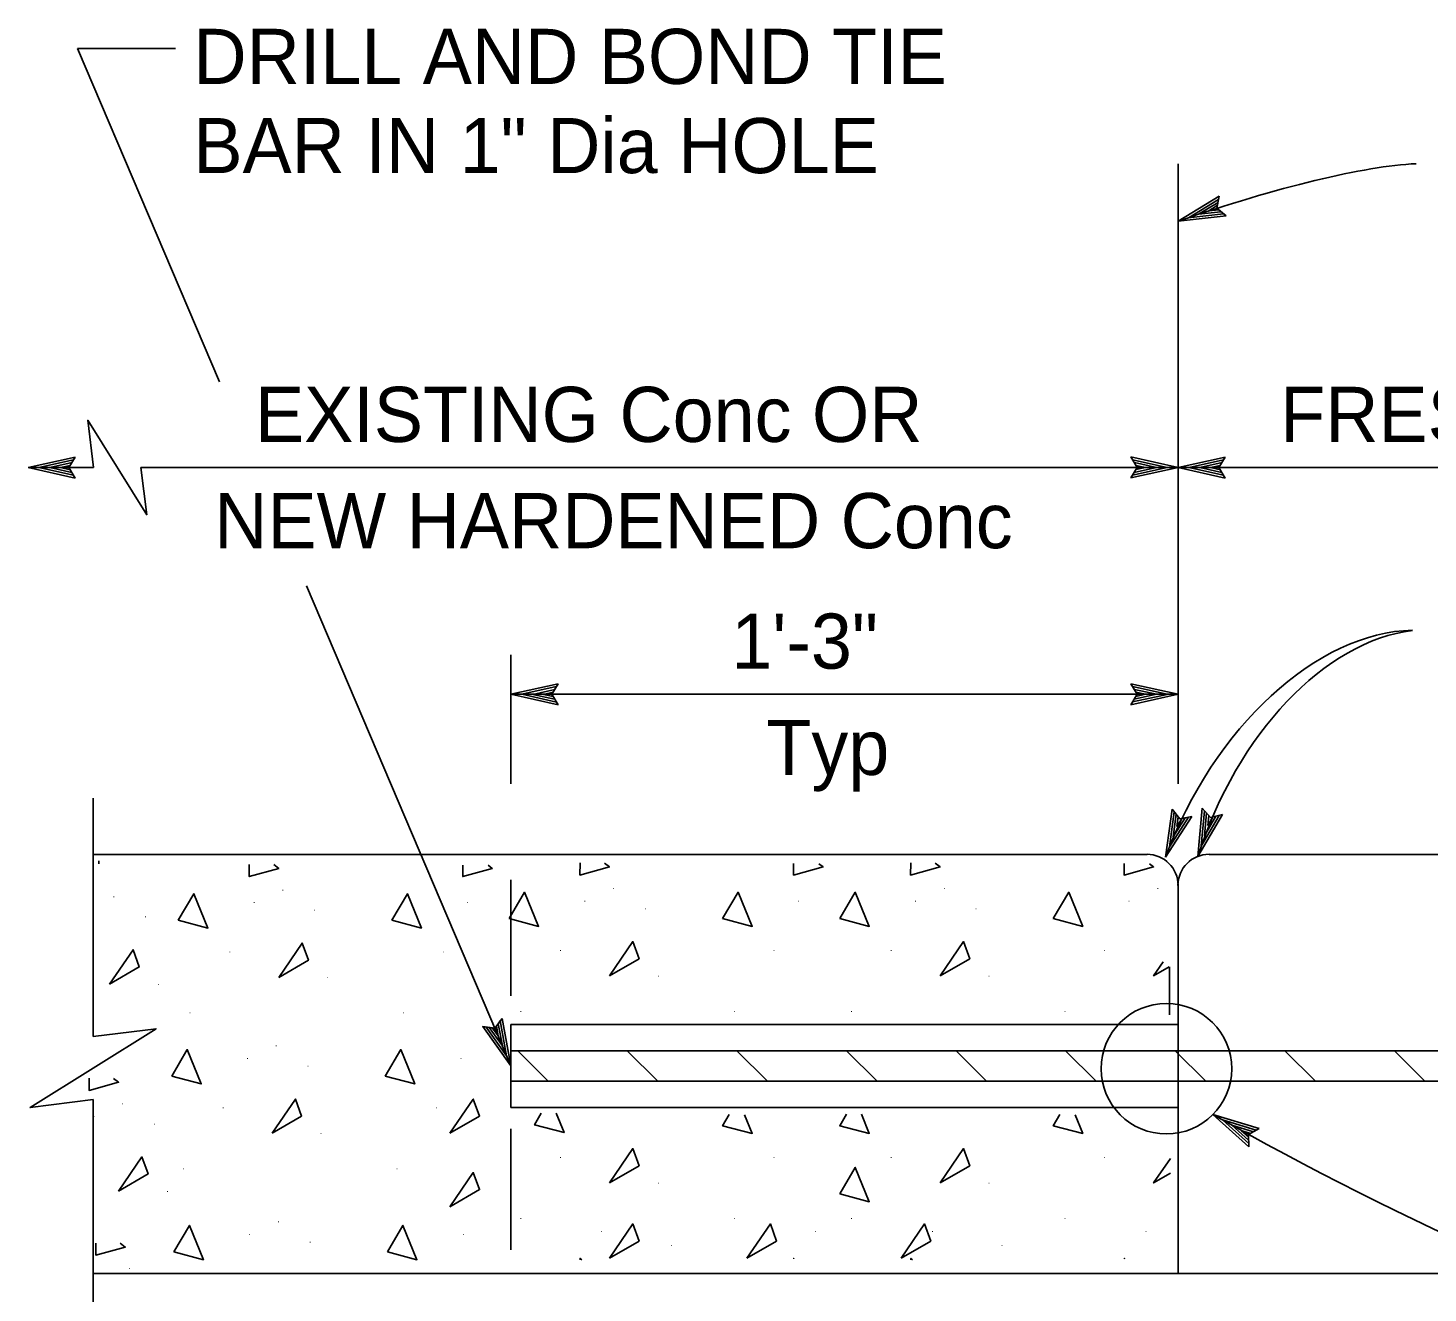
# Model space of a CAD drawing. Extents: x -893 to 867, y -474 to 712.
# Drawn here: x -344.2 to -166.3, y -59.5 to 101.2 of the extents above; entities that cross this region are included whole.
import ezdxf

# ---------------------------------------------------------------- set-up
doc = ezdxf.new("R2010")
doc.units = 0
for name, color, linetype in [('56 Stage 3 Anno', 7, 'Continuous'), ('57 Undefined', 7, 'Continuous'), ('58 Soundwalls', 7, 'Continuous'), ('60 Nongeo Data', 7, 'Continuous')]:
    doc.layers.add(name, color=color, linetype=linetype)

msp = doc.modelspace()

# ---------------------------------------------------------------- linework, layer by layer
at = {"layer": '56 Stage 3 Anno'}
for p, q in [((-325.42, 98.58), (-337.88, 98.58)), ((-337.88, 98.58), (-319.83, 56.22)), ((-198.07, 38.21), (-198.07, 83.94)), ((-198.07, 76.62), (-192.83, 79.83)), ((-196.76, 77.08), (-192.93, 79.41)), ((-195.46, 77.52), (-192.99, 79.03)), ((-194.15, 77.96), (-193.09, 78.61)), ((-192.83, 79.83), (-193.15, 78.31)), ((-193.15, 78.31), (-191.96, 77.3)), ((-192.83, 79.83), (-192.83, 79.83)), ((-191.96, 77.3), (-198.07, 76.62)), ((-198.07, 76.62), (-198.07, 76.62)), ((-192.28, 77.57), (-196.77, 77.07)), ((-192.62, 77.83), (-195.46, 77.52)), ((-192.9, 78.1), (-194.15, 77.96)), ((-191.96, 77.3), (-191.96, 77.3)), ((-344.16, 45.35), (-338.16, 46.68)), ((-342.77, 45.35), (-338.4, 46.32)), ((-338.16, 46.68), (-338.96, 45.35)), ((-338.16, 46.68), (-338.16, 46.68)), ((-203.27, 45.35), (-204.07, 46.69)), ((-204.07, 46.69), (-204.07, 46.69)), ((-204.07, 46.69), (-198.07, 45.35)), ((-203.85, 46.33), (-199.45, 45.35)), ((-198.07, 45.35), (-192.07, 46.68)), ((-196.68, 45.35), (-192.31, 46.32)), ((-192.07, 46.68), (-192.87, 45.35)), ((-192.07, 46.68), (-192.07, 46.68)), ((-338.16, 44.01), (-344.16, 45.35)), ((-344.16, 45.35), (-344.16, 45.35)), ((-335.82, 45.35), (-344.07, 45.35)), ((-338.38, 44.36), (-342.78, 45.35)), ((-341.4, 45.34), (-338.57, 45.97)), ((-338.61, 44.72), (-341.4, 45.34)), ((-340.02, 45.34), (-338.81, 45.61)), ((-338.79, 45.07), (-340.02, 45.34)), ((-338.96, 45.35), (-338.16, 44.01)), ((-198.07, 45.35), (-329.82, 45.35)), ((-198.07, 45.35), (-204.07, 44.02)), ((-204.07, 44.02), (-203.27, 45.35)), ((-199.46, 45.34), (-203.84, 44.38)), ((-200.83, 45.35), (-203.66, 44.72)), ((-203.62, 45.97), (-200.83, 45.35)), ((-203.44, 45.62), (-202.21, 45.35)), ((-202.21, 45.35), (-203.42, 45.08)), ((-72.77, 45.35), (-198.07, 45.35)), ((-192.07, 44.01), (-198.07, 45.35)), ((-198.07, 45.35), (-198.07, 45.35)), ((-198.07, 45.35), (-198.07, 45.35)), ((-192.29, 44.36), (-196.69, 45.35)), ((-195.31, 45.34), (-192.48, 45.97)), ((-192.52, 44.72), (-195.31, 45.34)), ((-193.93, 45.34), (-192.72, 45.61)), ((-192.7, 45.07), (-193.93, 45.34)), ((-192.87, 45.35), (-192.07, 44.01)), ((-338.16, 44.01), (-338.16, 44.01)), ((-204.07, 44.02), (-204.07, 44.02)), ((-192.07, 44.01), (-192.07, 44.01)), ((-198.07, 5.18), (-198.07, 38.21)), ((-308.79, 30.31), (-282.81, -30.66)), ((-282.81, 5.18), (-282.81, 21.55)), ((-282.81, 16.55), (-276.81, 17.88)), ((-276.81, 17.88), (-277.61, 16.55)), ((-276.81, 17.88), (-276.81, 17.88)), ((-203.27, 16.55), (-204.07, 17.89)), ((-204.07, 17.89), (-204.07, 17.89)), ((-204.07, 17.89), (-198.07, 16.55)), ((-198.07, 16.55), (-282.81, 16.55)), ((-276.81, 15.21), (-282.81, 16.55)), ((-282.81, 16.55), (-282.81, 16.55)), ((-277.03, 15.56), (-281.43, 16.55)), ((-281.42, 16.55), (-277.05, 17.52)), ((-280.05, 16.54), (-277.23, 17.17)), ((-277.26, 15.92), (-280.05, 16.54)), ((-278.67, 16.54), (-277.46, 16.81)), ((-277.44, 16.27), (-278.67, 16.54)), ((-277.61, 16.55), (-276.81, 15.21)), ((-198.07, 16.55), (-204.07, 15.22)), ((-204.07, 15.22), (-203.27, 16.55)), ((-203.85, 17.53), (-199.45, 16.55)), ((-199.46, 16.54), (-203.84, 15.57)), ((-200.83, 16.55), (-203.66, 15.92)), ((-203.62, 17.17), (-200.83, 16.55)), ((-203.44, 16.82), (-202.21, 16.55)), ((-202.21, 16.55), (-203.42, 16.28)), ((-198.07, 16.55), (-198.07, 16.55)), ((-276.81, 15.21), (-276.81, 15.21)), ((-204.07, 15.22), (-204.07, 15.22)), ((-199.65, -4.15), (-198.83, 1.94)), ((-198.83, 1.94), (-198.83, 1.94)), ((-198.83, 1.94), (-197.85, 0.73)), ((-195.54, -4.05), (-194.99, 2.07)), ((-194.99, 2.07), (-194.99, 2.07)), ((-194.99, 2.07), (-193.96, 0.91)), ((-196.32, 1.02), (-199.65, -4.15)), ((-199.17, -2.84), (-198.57, 1.6)), ((-196.73, 0.94), (-199.17, -2.85)), ((-198.69, -1.55), (-198.31, 1.31)), ((-197.15, 0.85), (-198.69, -1.55)), ((-198.22, -0.26), (-198.05, 0.97)), ((-197.53, 0.8), (-198.22, -0.26)), ((-197.85, 0.73), (-196.32, 1.02)), ((-196.32, 1.02), (-196.32, 1.02)), ((-192.44, 1.26), (-195.54, -4.05)), ((-195.12, -2.72), (-194.72, 1.74)), ((-192.85, 1.16), (-195.12, -2.73)), ((-194.7, -1.42), (-194.44, 1.47)), ((-193.26, 1.05), (-194.7, -1.42)), ((-194.28, -0.1), (-194.17, 1.13)), ((-193.64, 0.99), (-194.28, -0.1)), ((-193.96, 0.91), (-192.44, 1.26)), ((-192.44, 1.26), (-192.44, 1.26)), ((-199.65, -4.15), (-199.65, -4.15)), ((-195.54, -4.05), (-195.54, -4.05)), ((-282.81, -21.77), (-282.81, -7.01)), ((-283.93, -24.62), (-283.93, -24.62)), ((-286.39, -25.66), (-286.39, -25.66)), ((-282.81, -30.66), (-282.81, -30.66)), ((-189.08, -40.94), (-193.64, -36.81)), ((-193.64, -36.81), (-193.64, -36.81)), ((-193.64, -36.81), (-187.76, -38.62)), ((-282.81, -38.65), (-282.81, -54.01)), ((-189.1, -40.52), (-192.44, -37.49)), ((-192.43, -37.49), (-188.15, -38.82)), ((-189.12, -40.1), (-191.24, -38.18)), ((-191.24, -38.18), (-188.47, -39.03)), ((-189.1, -39.71), (-190.04, -38.86)), ((-190.04, -38.86), (-188.85, -39.22)), ((-187.76, -38.62), (-189.12, -39.38)), ((-187.76, -38.62), (-187.76, -38.62)), ((-189.12, -39.38), (-189.08, -40.94)), ((-189.08, -40.94), (-189.08, -40.94))]:
    msp.add_line(p, q, dxfattribs=at)
msp.add_lwpolyline([(-335.82, 45.35), (-336.57, 51.35), (-329.07, 39.35), (-329.82, 45.35)], dxfattribs=at)
msp.add_lwpolyline([(-283.93, -24.62), (-282.81, -30.66), (-286.39, -25.66), (-285.98, -25.72), (-283.36, -29.38), (-284.18, -24.95), (-284.42, -25.29), (-283.89, -28.12), (-285.57, -25.78), (-285.16, -25.84), (-284.43, -26.85), (-284.66, -25.62), (-284.85, -25.88), (-286.39, -25.66), (-284.85, -25.88)], close=True, dxfattribs=at)
msp.add_circle((-199.55, -31.01), 8.29, dxfattribs=at)
for centre, major_axis, ratio, start_param, end_param in [((-209.81, 62.34), (-48.6, -19.87), 0.175933, 3.602319, 4.397295), ((-176.35, -10.19), (-15.2, -33.45), 0.64945, 3.442638, 4.825201), ((-172.67, -10.87), (-11.62, -34.86), 0.64945, 3.442638, 4.733062), ((-151.57, -8.88), (123.48, -60.62), 0.322607, 4.526284, 5.137206)]:
    msp.add_ellipse(centre, major_axis=major_axis, ratio=ratio, start_param=start_param, end_param=end_param, dxfattribs=at)
at = {"layer": '58 Soundwalls'}
for p, q in [((-335.16, -4.97), (-335.16, -4.59)), ((-199.17, -18.08), (-199.17, -24.15))]:
    msp.add_line(p, q, dxfattribs=at)
for points in [[(-312.95, -5.09), (-312.31, -5.59), (-316.06, -6.61), (-316.05, -5.08)], [(-285.72, -5.17), (-285.18, -5.59), (-288.93, -6.61), (-288.92, -5.16)], [(-270.94, -4.89), (-270.3, -5.39), (-274.05, -6.41), (-274.04, -4.88)], [(-243.71, -4.97), (-243.17, -5.39), (-246.92, -6.41), (-246.91, -4.96)], [(-228.93, -4.89), (-228.29, -5.39), (-232.04, -6.41), (-232.03, -4.88)], [(-201.71, -4.97), (-201.17, -5.39), (-204.92, -6.41), (-204.91, -4.96)], [(-199.18, -18.06), (-201.17, -19.21), (-199.96, -17.44)], [(-333.3, -32.24), (-332.66, -32.73), (-336.41, -33.76), (-336.4, -32.23)], [(-277.06, -36.67), (-276.06, -39.13), (-279.82, -38.14), (-278.96, -36.67)], [(-253.15, -36.85), (-252.17, -39.24), (-255.93, -38.25), (-255.1, -36.84)], [(-238.3, -36.79), (-237.29, -39.24), (-241.05, -38.25), (-240.19, -36.78)], [(-211.15, -36.85), (-210.17, -39.24), (-213.92, -38.25), (-213.1, -36.84)], [(-199.01, -44.27), (-201.17, -45.52), (-199.05, -42.41)], [(-332.45, -53.17), (-331.81, -53.66), (-335.56, -54.68), (-335.55, -53.16)], [(-274.02, -55.29), (-274.02, -55.11), (-273.79, -55.29)], [(-246.89, -55.14), (-246.89, -55.11), (-246.86, -55.14)], [(-232.02, -55.29), (-232.01, -55.11), (-231.79, -55.29)], [(-204.89, -55.14), (-204.89, -55.11), (-204.85, -55.14)]]:
    msp.add_lwpolyline(points, dxfattribs=at)
for points in [[(-325.07, -12.15), (-323.09, -8.79), (-321.31, -13.14)], [(-297.94, -12.15), (-295.96, -8.79), (-294.18, -13.14)], [(-283.06, -11.95), (-281.08, -8.59), (-279.3, -12.94)], [(-255.93, -11.95), (-253.95, -8.59), (-252.17, -12.94)], [(-241.05, -11.95), (-239.07, -8.59), (-237.29, -12.94)], [(-213.92, -11.95), (-211.95, -8.59), (-210.17, -12.94)], [(-333.79, -20.26), (-330.82, -15.91), (-330.03, -18.09)], [(-312.31, -19.41), (-309.34, -15.06), (-308.55, -17.24)], [(-270.3, -19.21), (-267.34, -14.86), (-266.54, -17.04)], [(-228.29, -19.21), (-225.33, -14.86), (-224.54, -17.04)], [(-325.91, -31.95), (-323.94, -28.58), (-322.16, -32.94)], [(-298.79, -31.95), (-296.81, -28.58), (-295.03, -32.94)], [(-313.16, -39.21), (-310.19, -34.86), (-309.4, -37.03)], [(-290.56, -39.21), (-287.6, -34.86), (-286.8, -37.03)], [(-332.66, -46.56), (-329.69, -42.21), (-328.9, -44.38)], [(-270.3, -45.52), (-267.34, -41.16), (-266.54, -43.34)], [(-228.29, -45.52), (-225.33, -41.16), (-224.54, -43.34)], [(-290.56, -48.55), (-287.6, -44.2), (-286.8, -46.37)], [(-241.05, -46.91), (-239.07, -43.54), (-237.29, -47.9)], [(-325.63, -54.29), (-323.65, -50.92), (-321.87, -55.28)], [(-298.5, -54.29), (-296.53, -50.92), (-294.75, -55.28)], [(-270.3, -55.08), (-267.34, -50.72), (-266.54, -52.9)], [(-252.83, -55.08), (-249.86, -50.72), (-249.07, -52.9)], [(-233.25, -55.08), (-230.28, -50.72), (-229.49, -52.9)]]:
    msp.add_lwpolyline(points, close=True, dxfattribs=at)
at = {"layer": '60 Nongeo Data'}
for p, q in [((-335.9, 3.36), (-335.9, -17.52)), ((-335.9, -3.79), (-202.01, -3.79)), ((-194.14, -3.79), (-65.9, -3.79)), ((-198.07, -34.41), (-198.07, -7.72)), ((-335.9, -26.94), (-335.9, -15.94)), ((-198.07, -25.38), (-282.81, -25.38)), ((-282.81, -35.95), (-282.81, -25.38)), ((-197.98, -28.72), (-282.81, -28.72)), ((-281.95, -28.72), (-278.07, -32.6)), ((-268.03, -28.72), (-264.15, -32.6)), ((-254.11, -28.72), (-250.23, -32.6)), ((-240.19, -28.72), (-236.31, -32.6)), ((-226.27, -28.72), (-222.39, -32.6)), ((-212.35, -28.72), (-208.47, -32.6)), ((-198.43, -28.72), (-194.55, -32.6)), ((-114.81, -28.72), (-197.98, -28.72)), ((-184.51, -28.72), (-180.63, -32.6)), ((-170.59, -28.72), (-166.71, -32.6)), ((-282.81, -32.6), (-198.02, -32.6)), ((-198.02, -32.6), (-114.81, -32.6)), ((-335.9, -45.94), (-335.9, -34.94)), ((-198.07, -57.02), (-198.07, -34.41)), ((-282.81, -35.95), (-198.07, -35.95)), ((-335.9, -45.94), (-335.9, -67.02)), ((-335.9, -57.02), (-65.9, -57.02))]:
    msp.add_line(p, q, dxfattribs=at)
msp.add_lwpolyline([(-335.9, -26.94), (-327.9, -25.94), (-343.9, -35.94), (-335.9, -34.94)], dxfattribs=at)
for centre, start, end in [((-202.01, -7.72), 0, 90), ((-194.14, -7.72), 90, 180)]:
    msp.add_arc(centre, 3.94, start, end, dxfattribs=at)

# ---------------------------------------------------------------- texts
at = {"layer": '57 Undefined'}
for s, p in [('DRILL AND BOND TIE', (-323.15, 94.07)), ('BAR IN 1" Dia HOLE', (-323.15, 82.74)), ('EXISTING Conc OR', (-315.32, 48.6)), ('FRESH CONCRETE', (-185.09, 48.6)), ('NEW HARDENED Conc', (-320.5, 35.1)), ('1\'-3"', (-254.82, 19.8)), ('Typ', (-250.36, 6.3))]:
    msp.add_text(s, height=7, dxfattribs=at).set_placement(p)
at = {"layer": '58 Soundwalls'}
for p in [(-311.93, -8.38), (-269.92, -8.18), (-227.91, -8.18), (-200.79, -8.18), (-333.41, -9.23), (-315.58, -9.98), (-288.46, -9.98), (-273.57, -9.78), (-265.9, -10.75), (-246.45, -9.78), (-231.57, -9.78), (-223.89, -10.75), (-204.44, -9.78), (-329.38, -11.8), (-307.9, -10.95), (-276.67, -16.05), (-249.54, -16.05), (-234.66, -16.05), (-207.53, -16.05), (-318.67, -16.25), (-291.55, -16.25), (-306.24, -19.51), (-264.24, -19.31), (-222.23, -19.31), (-327.72, -20.36), (-323.72, -23.99), (-296.59, -23.99), (-281.71, -23.79), (-254.59, -23.79), (-239.71, -23.79), (-212.58, -23.79), (-312.78, -28.18), (-316.43, -29.78), (-289.3, -29.78), (-308.75, -30.75), (-332.28, -35.53), (-335.93, -37.13), (-319.52, -36.05), (-292.39, -36.05), (-328.25, -38.1), (-307.09, -39.31), (-276.67, -42.36), (-249.54, -42.36), (-234.66, -42.36), (-207.53, -42.36), (-324.57, -43.78), (-297.44, -43.78), (-264.24, -45.62), (-222.23, -45.62), (-326.59, -46.66), (-312.49, -50.52), (-281.71, -50.09), (-254.59, -50.09), (-239.71, -50.09), (-212.58, -50.09), (-316.15, -52.12), (-308.47, -53.09), (-289.02, -52.12), (-271.43, -51.75), (-244.3, -51.75), (-229.42, -51.75), (-202.29, -51.75), (-262.59, -53.54), (-220.58, -53.54), (-331.43, -56.46)]:
    msp.add_text('.', height=0.8, dxfattribs=at).set_placement(p)

doc.saveas('drawing.dxf')
